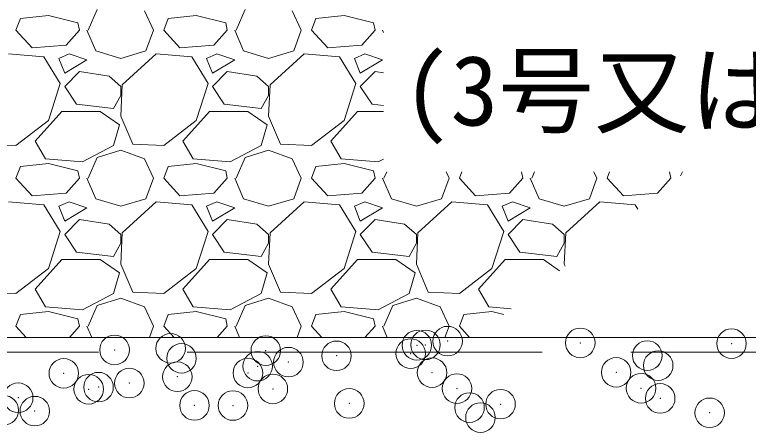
# Model space of a CAD drawing. Units: millimetres at full size, sheet at 1:20; details may follow other scales. Extents: x 0 to 23340, y -4498 to 8520.
# Drawn here: x 12464.1 to 12712.2, y 6765.2 to 6905.2 of the extents above; entities that cross this region are included whole.
import ezdxf
from ezdxf.enums import TextEntityAlignment as Align

# ---------------------------------------------------------------- set-up
doc = ezdxf.new("R2010")
doc.units = ezdxf.units.MM
doc.header["$LTSCALE"] = 20
doc.header["$PDMODE"] = 32
doc.header["$PDSIZE"] = 10
doc.linetypes.add('DASHED', pattern=[7.5, 6, -1.5])
for name, color, linetype, lineweight in [('KIJUN', 5, 'Continuous', 5), ('SUNPO', 3, 'Continuous', 13), ('TITLE', 7, 'Continuous', 13), ('ﾊｯﾁﾝｸﾞ', 7, 'Continuous', 5)]:
    doc.layers.add(name, color=color, linetype=linetype, lineweight=lineweight)
doc.styles.add('ＭＳ ゴシック', font='')
doc.styles.get('ＭＳ ゴシック').set_extended_font_data('MS Gothic')

msp = doc.modelspace()

# ---------------------------------------------------------------- linework, layer by layer
at = {"layer": 'KIJUN', "color": 7, "linetype": 'DASHED', "lineweight": 13}
msp.add_lwpolyline([(12427.48, 7601.2), (12222.48, 7601.2), (12222.48, 6791.2), (13162.48, 6791.2), (13162.48, 7601.2), (12957.48, 7601.2)], dxfattribs=at)
at = {"layer": 'KIJUN', "color": 7, "lineweight": 13}
for points in [[(12957.48, 7596.2), (12957.48, 7016.2), (12937.48, 6996.2), (12447.48, 6996.2), (12427.48, 7016.2), (12427.48, 7596.2), (12227.48, 7596.2), (12227.48, 6796.2), (13157.48, 6796.2), (13157.48, 7596.2)], [(13157.48, 6796.2), (12227.48, 6796.2), (12227.48, 6696.2), (13157.48, 6696.2)]]:
    msp.add_lwpolyline(points, close=True, dxfattribs=at)
at = {"layer": 'TITLE'}
for p in [(12610.53, 6794.94), (12516.83, 6792.51), (12600.12, 6793.57), (12603.05, 6793.69), (12655.4, 6794.35), (12706.56, 6794.11), (12497.87, 6791.98), (12549.03, 6791.74), (12572.95, 6789.99), (12598.04, 6790.74), (12678.07, 6790.06), (12520.52, 6789.13), (12556.69, 6787.85), (12546.28, 6786.48), (12681.76, 6786.68), (12480.7, 6784.07), (12519.12, 6782.91), (12542.98, 6784.18), (12605.27, 6784.29), (12667.55, 6784.41), (12502.86, 6780.77), (12489.13, 6778.7), (12492.45, 6779.4), (12551.42, 6778.81), (12613.7, 6778.92), (12675.98, 6779.04), (12465.28, 6775.82), (12682.44, 6775.6), (12524.91, 6773.23), (12537.92, 6773.19), (12577.26, 6773.9), (12617.95, 6772.5), (12628.43, 6773.65), (12460.4, 6771.58), (12470.89, 6771.29), (12699.16, 6770.73), (12621.64, 6769.13)]:
    msp.add_point(p, dxfattribs=at)
at = {"layer": 'ﾊｯﾁﾝｸﾞ'}
for p, q in [((12489, 6900), (12492, 6907)), ((12508, 6906.5), (12511, 6900)), ((12539, 6900), (12542, 6907)), ((12558, 6906.5), (12561, 6900)), ((12464.5, 6900), (12466, 6904)), ((12475.5, 6905), (12466, 6904)), ((12485.5, 6902.5), (12475.5, 6905)), ((12514.5, 6900), (12516, 6904)), ((12525.5, 6905), (12516, 6904)), ((12535.5, 6902.5), (12525.5, 6905)), ((12564.5, 6900), (12566, 6904)), ((12575.5, 6905), (12566, 6904)), ((12585.5, 6902.5), (12575.5, 6905)), ((12486, 6900), (12485.5, 6902.5)), ((12536, 6900), (12535.5, 6902.5)), ((12586, 6900), (12585.5, 6902.5)), ((12470, 6894), (12464.5, 6900)), ((12486, 6900), (12481.5, 6895)), ((12488.5, 6900), (12491.5, 6893)), ((12508.5, 6893), (12511, 6900)), ((12520, 6894), (12514.5, 6900)), ((12536, 6900), (12531.5, 6895)), ((12538.5, 6900), (12541.5, 6893)), ((12558.5, 6893), (12561, 6900)), ((12570, 6894), (12564.5, 6900)), ((12586, 6900), (12581.5, 6895)), ((12588.5, 6900), (12588.84, 6899.22)), ((12481.5, 6895), (12470, 6894)), ((12531.5, 6895), (12520, 6894)), ((12581.5, 6895), (12570, 6894)), ((12474, 6891), (12462, 6892)), ((12482.5, 6892), (12479, 6890.5)), ((12488.5, 6890), (12482.5, 6892)), ((12491.5, 6893), (12500, 6890.5)), ((12500, 6890.5), (12508.5, 6893)), ((12512, 6892), (12500.5, 6881.5)), ((12524, 6891), (12512, 6892)), ((12532.5, 6892), (12529, 6890.5)), ((12538.5, 6890), (12532.5, 6892)), ((12541.5, 6893), (12550, 6890.5)), ((12550, 6890.5), (12558.5, 6893)), ((12562, 6892), (12550.5, 6881.5)), ((12574, 6891), (12562, 6892)), ((12582.5, 6892), (12579, 6890.5)), ((12588.5, 6890), (12582.5, 6892)), ((12479.5, 6882), (12474, 6891)), ((12479, 6890.5), (12481, 6885.5)), ((12481, 6885.5), (12488.5, 6890)), ((12529.5, 6882), (12524, 6891)), ((12529, 6890.5), (12531, 6885.5)), ((12531, 6885.5), (12538.5, 6890)), ((12579.5, 6882), (12574, 6891)), ((12579, 6890.5), (12581, 6885.5)), ((12581, 6885.5), (12588.5, 6890)), ((12486, 6886), (12481, 6881)), ((12496, 6884.5), (12486, 6886)), ((12500, 6881), (12496, 6884.5)), ((12536, 6886), (12531, 6881)), ((12546, 6884.5), (12536, 6886)), ((12550, 6881), (12546, 6884.5)), ((12586, 6886), (12581, 6881)), ((12588.84, 6885.57), (12586, 6886)), ((12475.5, 6869.5), (12479.5, 6882)), ((12525.5, 6869.5), (12529.5, 6882)), ((12575.5, 6869.5), (12579.5, 6882)), ((12481, 6881), (12485, 6875)), ((12500.5, 6881.5), (12500, 6871)), ((12500, 6878), (12500, 6881)), ((12531, 6881), (12535, 6875)), ((12550.5, 6881.5), (12550, 6871)), ((12550, 6878), (12550, 6881)), ((12581, 6881), (12585, 6875)), ((12497.5, 6873.5), (12500, 6878)), ((12547.5, 6873.5), (12550, 6878)), ((12485, 6875), (12497.5, 6873.5)), ((12535, 6875), (12547.5, 6873.5)), ((12585, 6875), (12588.84, 6874.54)), ((12471, 6862.5), (12480, 6872.5)), ((12480, 6872.5), (12493, 6872.5)), ((12493, 6872.5), (12499.5, 6868)), ((12521, 6862.5), (12530, 6872.5)), ((12530, 6872.5), (12543, 6872.5)), ((12543, 6872.5), (12549.5, 6868)), ((12571, 6862.5), (12580, 6872.5)), ((12580, 6872.5), (12588.84, 6872.5)), ((12464.5, 6861), (12475.5, 6869.5)), ((12500, 6871), (12504, 6861.5)), ((12514.5, 6861), (12525.5, 6869.5)), ((12550, 6871), (12554, 6861.5)), ((12564.5, 6861), (12575.5, 6869.5)), ((12499.5, 6868), (12497.5, 6861)), ((12549.5, 6868), (12547.5, 6861)), ((12474.5, 6856.5), (12471, 6862.5)), ((12524.5, 6856.5), (12521, 6862.5)), ((12574.5, 6856.5), (12571, 6862.5)), ((12454, 6861.5), (12464.5, 6861)), ((12497.5, 6861), (12487, 6855.5)), ((12492, 6857), (12500, 6859.5)), ((12500, 6859.5), (12508, 6856.5)), ((12504, 6861.5), (12514.5, 6861)), ((12547.5, 6861), (12537, 6855.5)), ((12542, 6857), (12550, 6859.5)), ((12550, 6859.5), (12558, 6856.5)), ((12554, 6861.5), (12564.5, 6861)), ((12489, 6850), (12492, 6857)), ((12539, 6850), (12542, 6857)), ((12475.5, 6855), (12466, 6854)), ((12487, 6855.5), (12474.5, 6856.5)), ((12485.5, 6852.5), (12475.5, 6855)), ((12508, 6856.5), (12511, 6850)), ((12525.5, 6855), (12516, 6854)), ((12537, 6855.5), (12524.5, 6856.5)), ((12535.5, 6852.5), (12525.5, 6855)), ((12558, 6856.5), (12561, 6850)), ((12575.5, 6855), (12566, 6854)), ((12587, 6855.5), (12574.5, 6856.5)), ((12585.5, 6852.5), (12575.5, 6855)), ((12588.84, 6856.46), (12587, 6855.5)), ((12464.5, 6850), (12466, 6854)), ((12486, 6850), (12485.5, 6852.5)), ((12514.5, 6850), (12516, 6854)), ((12536, 6850), (12535.5, 6852.5)), ((12564.5, 6850), (12566, 6854)), ((12586, 6850), (12585.5, 6852.5)), ((12589, 6850), (12589.93, 6852.17)), ((12610, 6852.17), (12611, 6850)), ((12614.5, 6850), (12615.31, 6852.17)), ((12636, 6850), (12635.57, 6852.17)), ((12639, 6850), (12639.93, 6852.17)), ((12660, 6852.17), (12661, 6850)), ((12664.5, 6850), (12665.31, 6852.17)), ((12686, 6850), (12685.57, 6852.17)), ((12689.35, 6850.83), (12689.93, 6852.17)), ((12470, 6844), (12464.5, 6850)), ((12486, 6850), (12481.5, 6845)), ((12488.5, 6850), (12491.5, 6843)), ((12508.5, 6843), (12511, 6850)), ((12520, 6844), (12514.5, 6850)), ((12536, 6850), (12531.5, 6845)), ((12538.5, 6850), (12541.5, 6843)), ((12558.5, 6843), (12561, 6850)), ((12570, 6844), (12564.5, 6850)), ((12586, 6850), (12581.5, 6845)), ((12588.5, 6850), (12591.5, 6843)), ((12608.5, 6843), (12611, 6850)), ((12620, 6844), (12614.5, 6850)), ((12636, 6850), (12631.5, 6845)), ((12638.5, 6850), (12641.5, 6843)), ((12658.5, 6843), (12661, 6850)), ((12670, 6844), (12664.5, 6850)), ((12686, 6850), (12681.5, 6845)), ((12481.5, 6845), (12470, 6844)), ((12531.5, 6845), (12520, 6844)), ((12581.5, 6845), (12570, 6844)), ((12631.5, 6845), (12620, 6844)), ((12681.5, 6845), (12670, 6844)), ((12474, 6841), (12462, 6842)), ((12482.5, 6842), (12479, 6840.5)), ((12488.5, 6840), (12482.5, 6842)), ((12491.5, 6843), (12500, 6840.5)), ((12500, 6840.5), (12508.5, 6843)), ((12512, 6842), (12500.5, 6831.5)), ((12524, 6841), (12512, 6842)), ((12532.5, 6842), (12529, 6840.5)), ((12538.5, 6840), (12532.5, 6842)), ((12541.5, 6843), (12550, 6840.5)), ((12550, 6840.5), (12558.5, 6843)), ((12562, 6842), (12550.5, 6831.5)), ((12574, 6841), (12562, 6842)), ((12582.5, 6842), (12579, 6840.5)), ((12588.5, 6840), (12582.5, 6842)), ((12591.5, 6843), (12600, 6840.5)), ((12600, 6840.5), (12608.5, 6843)), ((12612, 6842), (12600.5, 6831.5)), ((12624, 6841), (12612, 6842)), ((12632.5, 6842), (12629, 6840.5)), ((12638.5, 6840), (12632.5, 6842)), ((12641.5, 6843), (12650, 6840.5)), ((12650, 6840.5), (12658.5, 6843)), ((12662, 6842), (12650.5, 6831.5)), ((12674, 6841), (12662, 6842)), ((12479.5, 6832), (12474, 6841)), ((12479, 6840.5), (12481, 6835.5)), ((12481, 6835.5), (12488.5, 6840)), ((12529.5, 6832), (12524, 6841)), ((12529, 6840.5), (12531, 6835.5)), ((12531, 6835.5), (12538.5, 6840)), ((12579.5, 6832), (12574, 6841)), ((12579, 6840.5), (12581, 6835.5)), ((12581, 6835.5), (12588.5, 6840)), ((12629.5, 6832), (12624, 6841)), ((12629, 6840.5), (12631, 6835.5)), ((12631, 6835.5), (12638.5, 6840)), ((12674.91, 6839.51), (12674, 6841)), ((12486, 6836), (12481, 6831)), ((12496, 6834.5), (12486, 6836)), ((12500, 6831), (12496, 6834.5)), ((12536, 6836), (12531, 6831)), ((12546, 6834.5), (12536, 6836)), ((12550, 6831), (12546, 6834.5)), ((12586, 6836), (12581, 6831)), ((12596, 6834.5), (12586, 6836)), ((12600, 6831), (12596, 6834.5)), ((12636, 6836), (12631, 6831)), ((12646, 6834.5), (12636, 6836)), ((12650, 6831), (12646, 6834.5)), ((12475.5, 6819.5), (12479.5, 6832)), ((12525.5, 6819.5), (12529.5, 6832)), ((12575.5, 6819.5), (12579.5, 6832)), ((12625.5, 6819.5), (12629.5, 6832)), ((12481, 6831), (12485, 6825)), ((12500.5, 6831.5), (12500, 6821)), ((12500, 6828), (12500, 6831)), ((12531, 6831), (12535, 6825)), ((12550.5, 6831.5), (12550, 6821)), ((12550, 6828), (12550, 6831)), ((12581, 6831), (12585, 6825)), ((12600.5, 6831.5), (12600, 6821)), ((12600, 6828), (12600, 6831)), ((12631, 6831), (12635, 6825)), ((12650.5, 6831.5), (12650, 6821)), ((12650, 6828), (12650, 6831)), ((12497.5, 6823.5), (12500, 6828)), ((12547.5, 6823.5), (12550, 6828)), ((12597.5, 6823.5), (12600, 6828)), ((12647.5, 6823.5), (12650, 6828)), ((12485, 6825), (12497.5, 6823.5)), ((12535, 6825), (12547.5, 6823.5)), ((12585, 6825), (12597.5, 6823.5)), ((12635, 6825), (12647.5, 6823.5)), ((12471, 6812.5), (12480, 6822.5)), ((12480, 6822.5), (12493, 6822.5)), ((12493, 6822.5), (12499.5, 6818)), ((12521, 6812.5), (12530, 6822.5)), ((12530, 6822.5), (12543, 6822.5)), ((12543, 6822.5), (12549.5, 6818)), ((12571, 6812.5), (12580, 6822.5)), ((12580, 6822.5), (12593, 6822.5)), ((12593, 6822.5), (12599.5, 6818)), ((12621, 6812.5), (12630, 6822.5)), ((12630, 6822.5), (12643, 6822.5)), ((12643, 6822.5), (12648.42, 6818.75)), ((12500, 6821), (12504, 6811.5)), ((12550, 6821), (12554, 6811.5)), ((12600, 6821), (12604, 6811.5)), ((12650, 6821), (12650.32, 6820.23)), ((12464.5, 6811), (12475.5, 6819.5)), ((12499.5, 6818), (12497.5, 6811)), ((12514.5, 6811), (12525.5, 6819.5)), ((12549.5, 6818), (12547.5, 6811)), ((12564.5, 6811), (12575.5, 6819.5)), ((12599.5, 6818), (12597.5, 6811)), ((12614.5, 6811), (12625.5, 6819.5)), ((12474.5, 6806.5), (12471, 6812.5)), ((12524.5, 6806.5), (12521, 6812.5)), ((12574.5, 6806.5), (12571, 6812.5)), ((12624.5, 6806.5), (12621, 6812.5)), ((12454, 6811.5), (12464.5, 6811)), ((12497.5, 6811), (12487, 6805.5)), ((12504, 6811.5), (12514.5, 6811)), ((12547.5, 6811), (12537, 6805.5)), ((12554, 6811.5), (12564.5, 6811)), ((12597.5, 6811), (12587, 6805.5)), ((12604, 6811.5), (12614.5, 6811)), ((12492, 6807), (12500, 6809.5)), ((12500, 6809.5), (12508, 6806.5)), ((12542, 6807), (12550, 6809.5)), ((12550, 6809.5), (12558, 6806.5)), ((12592, 6807), (12600, 6809.5)), ((12600, 6809.5), (12608, 6806.5)), ((12475.5, 6805), (12466, 6804)), ((12487, 6805.5), (12474.5, 6806.5)), ((12485.5, 6802.5), (12475.5, 6805)), ((12489, 6800), (12492, 6807)), ((12508, 6806.5), (12511, 6800)), ((12525.5, 6805), (12516, 6804)), ((12537, 6805.5), (12524.5, 6806.5)), ((12535.5, 6802.5), (12525.5, 6805)), ((12539, 6800), (12542, 6807)), ((12558, 6806.5), (12561, 6800)), ((12575.5, 6805), (12566, 6804)), ((12587, 6805.5), (12574.5, 6806.5)), ((12585.5, 6802.5), (12575.5, 6805)), ((12589, 6800), (12592, 6807)), ((12608, 6806.5), (12611, 6800)), ((12625.5, 6805), (12616, 6804)), ((12632.03, 6805.9), (12624.5, 6806.5)), ((12629.58, 6803.98), (12625.5, 6805)), ((12464.5, 6800), (12466, 6804)), ((12486, 6800), (12485.5, 6802.5)), ((12514.5, 6800), (12516, 6804)), ((12536, 6800), (12535.5, 6802.5)), ((12564.5, 6800), (12566, 6804)), ((12586, 6800), (12585.5, 6802.5)), ((12614.5, 6800), (12616, 6804)), ((12467.99, 6796.2), (12464.5, 6800)), ((12486, 6800), (12482.58, 6796.2)), ((12488.5, 6800), (12490.13, 6796.2)), ((12509.64, 6796.2), (12511, 6800)), ((12517.99, 6796.2), (12514.5, 6800)), ((12536, 6800), (12532.58, 6796.2)), ((12538.5, 6800), (12540.13, 6796.2)), ((12559.64, 6796.2), (12561, 6800)), ((12567.99, 6796.2), (12564.5, 6800)), ((12586, 6800), (12582.58, 6796.2)), ((12588.5, 6800), (12590.13, 6796.2)), ((12609.64, 6796.2), (12611, 6800)), ((12617.99, 6796.2), (12614.5, 6800))]:
    msp.add_line(p, q, dxfattribs=at)

# ---------------------------------------------------------------- texts
at = {"layer": 'SUNPO', "style": 'ＭＳ ゴシック'}
msp.add_text('(3号又は4号)', height=23.74, dxfattribs=at).set_placement((12595.36, 6891.55), align=Align.TOP_LEFT)

doc.saveas('drawing.dxf')
